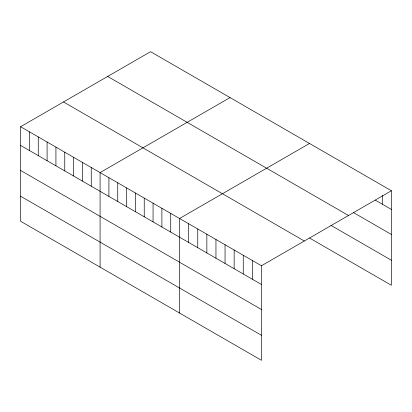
<?xml version="1.0" encoding="UTF-8"?>
<svg xmlns="http://www.w3.org/2000/svg" width="412" height="412" viewBox="0 0 412 412"><rect width="100%" height="100%" fill="white"/><g stroke="black" fill="none" stroke-linecap="round" stroke-linejoin="round"><path stroke-width="0.62" d="M20.6 126.716L261.445 265.766L261.445 360.309L20.6 221.259L20.6 126.716L150.555 51.691L391.4 190.741L391.4 285.284L309.51 238.007M230.035 97.577L100.08 172.602L100.08 267.146M309.51 143.464L179.56 218.489L179.56 313.032M261.445 265.766L391.4 190.741M375.342 200.17L391.4 209.44M353.398 212.53L391.4 234.469M107.671 76.447L348.516 215.502M330.918 225.338L391.4 260.255M63.484 101.96L304.329 241.01M20.6 145.415L261.445 284.471M20.6 170.444L261.445 309.494M20.6 196.23L261.445 335.28M382.3 195.458L382.3 204.187M252.35 260.513L252.35 279.212M243.25 255.26L243.25 273.959M234.15 250.007L234.15 268.706M225.05 244.754L225.05 263.453M215.955 239.501L215.955 258.2M206.855 234.248L206.855 252.947M197.755 228.995L197.755 247.694M188.66 223.742L188.66 242.441M170.728 213.39L170.728 232.09M161.895 208.292L161.895 226.991M153.063 203.193L153.063 221.893M144.236 198.095L144.236 216.794M135.404 192.996L135.404 211.696M126.572 187.898L126.572 206.597M117.739 182.799L117.739 201.499M108.912 177.701L108.912 196.4M91.248 167.504L91.248 186.203M82.415 162.405L82.415 181.105M73.588 157.307L73.588 176.006M64.756 152.208L64.756 170.908M55.924 147.11L55.924 165.809M47.092 142.011L47.092 160.711M38.264 136.913L38.264 155.612M29.432 131.814L29.432 150.514"/></g></svg>
